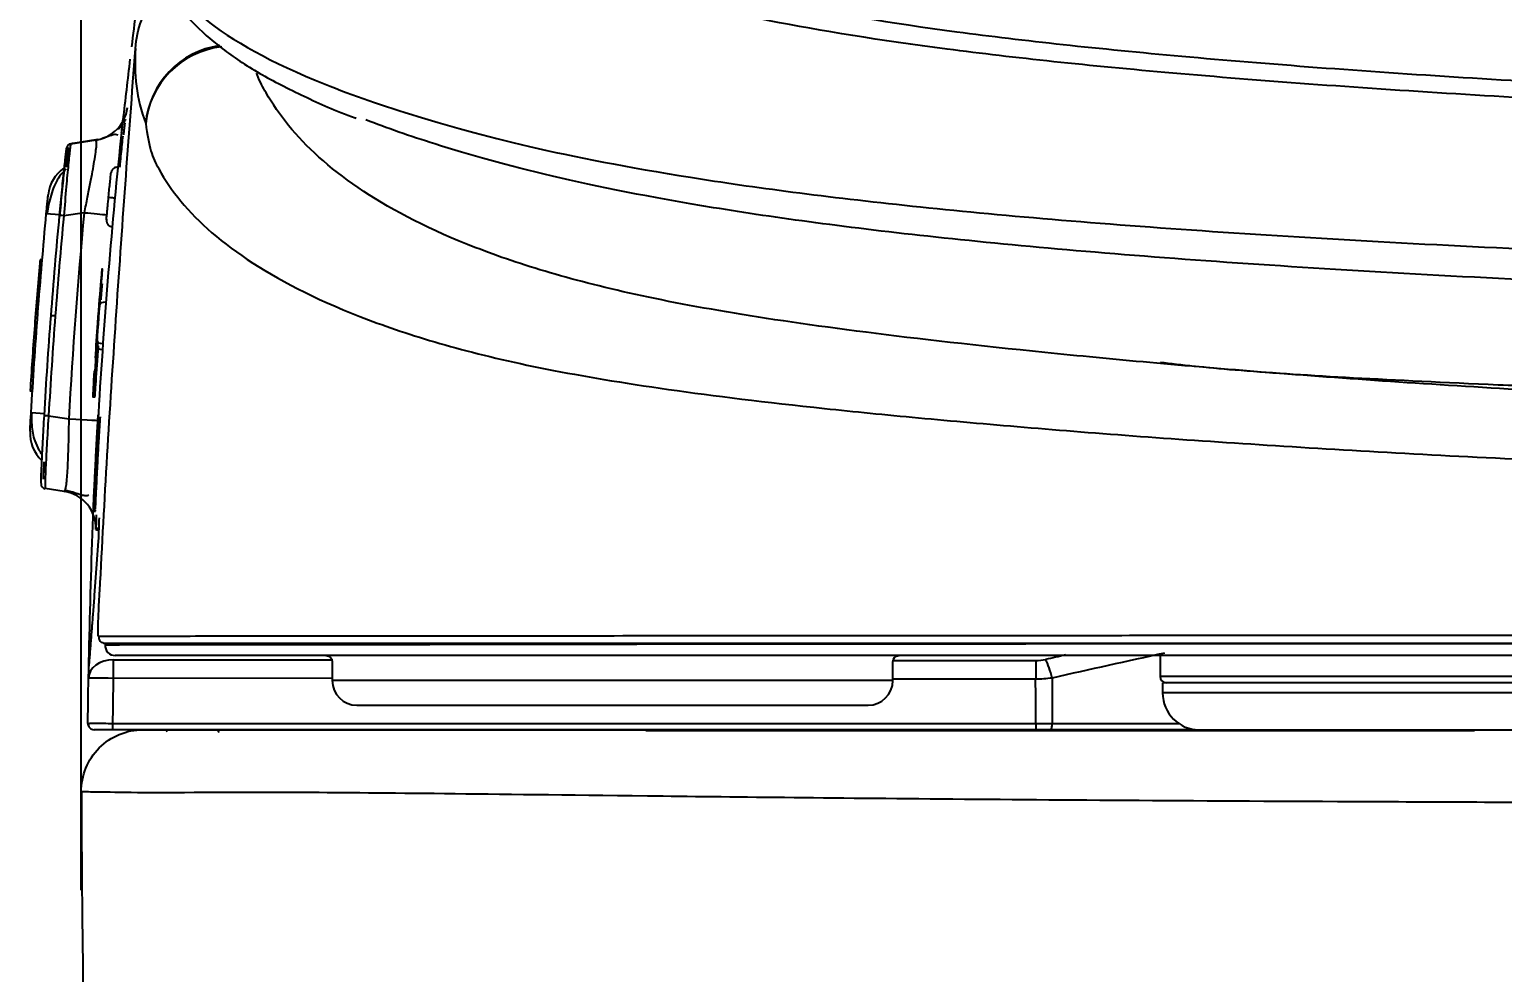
# Model space of a CAD drawing. Header units: millimetres. Extents: x 5 to 3846, y -2727 to 2747.
# Drawn here: x 2394.3 to 2513.4, y 1164.6 to 1240.8 of the extents above; entities that cross this region are included whole.
import ezdxf

# ---------------------------------------------------------------- set-up
doc = ezdxf.new("R2010")
doc.units = ezdxf.units.MM
doc.layers.add('1', color=7, linetype='Continuous')
doc.layers.add('4', color=4, linetype='Continuous')
doc.dimstyles.new('ISO-25', dxfattribs={"dimtxt": 2.5, "dimasz": 2.5, "dimexe": 1.25, "dimexo": 0.625, "dimtad": 1, "dimdsep": 46, "dimtxsty": 'Standard', "dimcen": 2.5, "dimadec": 0, "dimazin": 0, "dimtfac": 1, "dimtmove": 0, "dimatfit": 3, "dimfxl": 0, "dimarcsym": 0})

# ---------------------------------------------------------------- blocks, each defined once
blk = doc.blocks.new('*D19')
at = {"color": 3, "lineweight": -2}
for p, q in [((2398.46, 1171.22), (2398.46, 1476.72)), ((2595.62, 1383.13), (2595.62, 1476.72)), ((2579.37, 1468.59), (2414.71, 1468.59))]:
    blk.add_line(p, q, dxfattribs=at)
at = {"color": 3}
for points in [[(2414.71, 1471.3), (2414.71, 1465.89), (2398.46, 1468.59)], [(2579.37, 1471.3), (2579.37, 1465.89), (2595.62, 1468.59)]]:
    blk.add_solid(points, dxfattribs=at)
at = {"layer": 'DEFPOINTS', "color": 0}
for p in [(2398.46, 1468.59), (2595.62, 1379.06), (2398.46, 1167.16)]:
    blk.add_point(p, dxfattribs=at)
at = {"color": 3, "insert": (2497.04, 1484.84), "char_height": 19.5, "attachment_point": 5}
blk.add_mtext('197', dxfattribs=at)

msp = doc.modelspace()

# ---------------------------------------------------------------- linework, layer by layer
at = {"layer": '1', "color": 7, "linetype": 'Continuous'}
for p, q in [((2397.62, 1231.59), (2399.66, 1231.9)), ((2399.81, 1231.93), (2397.77, 1231.62)), ((2397.09, 1203.47), (2395.55, 1203.7)), ((2399.61, 1202.07), (2399.61, 1202.07)), ((2418.75, 1189.7), (2418.75, 1188.18)), ((2464.07, 1188.18), (2464.07, 1189.7)), ((2485.68, 1190.2), (2485.68, 1188.5)), ((2485.88, 1188), (2485.88, 1187.18)), ((2531.68, 1188), (2485.88, 1188)), ((2420.75, 1186.18), (2462.07, 1186.18)), ((2475.62, 1184.2), (2401, 1184.2)), ((2475.08, 1184.2), (2403.01, 1184.2)), ((2446.09, 1184.1), (2444.09, 1184.1)), ((2509.09, 1184.1), (2446.09, 1184.1)), ((2488.52, 1184.2), (2475.08, 1184.2)), ((2511.09, 1184.1), (2509.09, 1184.1))]:
    msp.add_line(p, q, dxfattribs=at)
at = {"layer": '1', "color": 8, "linetype": 'Continuous'}
for p, q in [((2395.64, 1225.96), (2396.7, 1225.86)), ((2398.72, 1226.02), (2397.05, 1225.77)), ((2395.33, 1221.96), (2395.13, 1221.96)), ((2394.41, 1209.85), (2395.51, 1209.79)), ((2395.82, 1209.59), (2397.48, 1209.34)), ((2401.05, 1189.86), (2418.73, 1189.85)), ((2464.07, 1189.8), (2475.62, 1189.79)), ((2531.88, 1188.5), (2485.68, 1188.5)), ((2418.76, 1188.34), (2401.05, 1188.36)), ((2464.07, 1188.18), (2418.75, 1188.18)), ((2475.61, 1188.29), (2464.07, 1188.3)), ((2531.68, 1187.18), (2485.88, 1187.18)), ((2401, 1184.71), (2475.62, 1184.71)), ((2476.95, 1184.71), (2487.18, 1184.71))]:
    msp.add_line(p, q, dxfattribs=at)
at = {"layer": '1', "color": 7, "linetype": 'Continuous', "extrusion": (0, 0, -1)}
for centre, start, end in [((-2418.25, 1189.7), 90, 180), ((-2464.57, 1189.7), 0, 90)]:
    msp.add_arc(centre, 0.5, start, end, dxfattribs=at)
at = {"layer": '1', "color": 7, "linetype": 'Continuous'}
for centre, radius, start, end in [((2486.18, 1188.5), 0.5, 180, 270), ((2420.75, 1188.18), 2, 180, 270), ((2462.07, 1188.18), 2, 270, 0), ((2488.88, 1187.18), 3, 180, 270)]:
    msp.add_arc(centre, radius, start, end, dxfattribs=at)
at = {"layer": '1', "color": 8, "linetype": 'Continuous'}
for centre, major_axis, ratio, start_param, end_param in [((2410.64, 1232.63), (-6.55, -2.47), 0.995853, 4.494634, 5.835911), ((2410.64, 1232.63), (-6.95, -0.8), 0.98098, 4.716908, 6.079061), ((2401.17, 1227.23), (0.498, -0.048), 0.028717, 3.139841, 4.710662), ((2397.11, 1225.76), (0.398, -0.037), 0.002798, 1.719175, 3.14584), ((2398.28, 1226.07), (-2.99, 0.28), 0.00299, 1.719171, 2.445621), ((2400.46, 1218.55), (0.499, -0.039), 0.445327, 1.699953, 3.14515), ((2395.88, 1209.58), (0.399, -0.023), 0.008067, 1.718984, 3.145407), ((2397.04, 1209.39), (-3, 0.17), 0.008327, 1.718969, 3.145421), ((2401.05, 1188.32), (-2, 0.04), 0.770266, 4.726331, 6.283827), ((2401.05, 1188.32), (0, -2), 0.001161, 3.833051, 4.694974), ((2475.62, 1188.25), (0, -2), 0.001161, 3.833051, 4.694974), ((2476.41, 1188.34), (0.45, -1.95), 0.262355, 1.528151, 2.419698), ((2401.05, 1188.32), (2, -0.04), 0.017392, 1.572247, 3.142002), ((2401, 1184.7), (0, 0.5), 0.001144, 1.553381, 3.141593), ((2475.62, 1184.7), (0, 0.5), 0.001144, 1.553381, 3.141593), ((2476.82, 1184.7), (0, 0.5), 0.265044, 3.141593, 4.729842)]:
    msp.add_ellipse(centre, major_axis=major_axis, ratio=ratio, start_param=start_param, end_param=end_param, dxfattribs=at)
at = {"layer": '1', "color": 7, "linetype": 'Continuous'}
for centre, major_axis, ratio, start_param, end_param in [((2399.22, 1234.86), (-0.52, 2.95), 0.999991, 4.063931, 4.426284), ((2399.22, 1234.86), (-0.52, 2.95), 0.999991, 3.1146, 4.004455), ((2399.37, 1234.89), (0.96, 2.84), 1, 4.25131, 4.396281), ((2399.37, 1234.89), (0.96, 2.84), 1, 4.478546, 4.586201), ((2397.68, 1231.2), (0.07, -0.394), 0.999991, 3.114468, 4.431644), ((2399.37, 1234.89), (0.96, 2.84), 1, 3.614102, 3.63551), ((2398.78, 1227.17), (0, -3), 0.999991, 3.751122, 4.615332), ((2400.24, 1215.51), (-0.499, 0.034), 0.14628, 6.279984, 7.73265), ((2400.27, 1215.07), (-0.499, 0.034), 0.23327, 6.279218, 7.601222), ((2397.32, 1208.17), (0, -3), 0.999993, 4.65667, 5.528863), ((2395.61, 1204.09), (0.034, 0.399), 0.999994, 1.608933, 3.077816), ((2396.65, 1200.5), (-0.24, -2.99), 0.999995, 1.614725, 3.074137), ((2400.37, 1191.7), (0, 0.5), 0.999682, 1.487035, 3.141593), ((2401.2, 1191), (0, -0.8), 0.999695, 4.628696, 6.283185), ((2595.62, 836.18), (443.55, 0), 0.827876, 1.83913, 1.842884), ((2399.5, 1184.7), (0, -0.5), 0.999998, 4.701327, 5.282883), ((2399.5, 1184.7), (0, -0.5), 0.999998, 5.909669, 6.283185), ((2410.5, 1189.57), (0, -8.2), 0.838671, 5.426414, 5.450663), ((2415.4, 1189.57), (0, 8.9), 0.838671, 2.218455, 2.249675)]:
    msp.add_ellipse(centre, major_axis=major_axis, ratio=ratio, start_param=start_param, end_param=end_param, dxfattribs=at)
at = {"layer": '1', "color": 8, "linetype": 'Continuous'}
for points, knots in [([(2410.11, 1280.57), (2409.31, 1277.94), (2408.53, 1274.83), (2409.32, 1268.01), (2410.96, 1264.31), (2417.09, 1258.52), (2419.73, 1256.55), (2424.76, 1253.54), (2426.61, 1252.54), (2430.67, 1250.51), (2432.88, 1249.5), (2437.88, 1247.54), (2440.67, 1246.58), (2447.11, 1244.73), (2450.77, 1243.83), (2459.16, 1242.16), (2463.88, 1241.37), (2474.63, 1239.94), (2480.73, 1239.28), (2487.43, 1238.68)], [0, 0, 0, 0, 0.25, 0.25, 0.5, 0.5, 0.625, 0.625, 0.6875, 0.6875, 0.75, 0.75, 0.8125, 0.8125, 0.875, 0.875, 0.9375, 0.9375, 1, 1, 1, 1]), ([(2486.69, 1237.31), (2479.94, 1237.9), (2473.89, 1238.54), (2463.05, 1239.95), (2458.29, 1240.72), (2445.75, 1243.18), (2439.57, 1245.02), (2432, 1247.96), (2429.77, 1248.97), (2425.7, 1250.99), (2423.84, 1251.99), (2418.81, 1254.98), (2416.17, 1256.94), (2412.07, 1260.79), (2410.62, 1262.68), (2408.69, 1266.34), (2408.18, 1268.11), (2407.94, 1270.24), (2407.91, 1270.67), (2407.89, 1271.08)], [0, 0, 0, 0, 0.079976, 0.079976, 0.159952, 0.159952, 0.319903, 0.319903, 0.399879, 0.399879, 0.479855, 0.479855, 0.639806, 0.639806, 0.799758, 0.799758, 0.959709, 0.959709, 1, 1, 1, 1]), ([(2404.02, 1248.3), (2404.09, 1247.89), (2404.2, 1247.48), (2405.57, 1243.48), (2409.39, 1239.93), (2420.38, 1235.53), (2422.88, 1234.66), (2428.52, 1232.92), (2431.67, 1232.06), (2439.13, 1230.37), (2443.47, 1229.54), (2453.87, 1227.92), (2459.88, 1227.15), (2470.52, 1226.06), (2474.35, 1225.7), (2482.61, 1225.02), (2487.03, 1224.7), (2500.87, 1223.78), (2510.95, 1223.25), (2527.42, 1222.55), (2533.19, 1222.34), (2544.99, 1221.97), (2551.01, 1221.81), (2569.5, 1221.42), (2582.53, 1221.27), (2595.64, 1221.27)], [0, 0, 0, 0, 0.037, 0.037, 0.358, 0.358, 0.43825, 0.43825, 0.5185, 0.5185, 0.59875, 0.59875, 0.679, 0.679, 0.719125, 0.719125, 0.75925, 0.75925, 0.8395, 0.8395, 0.879625, 0.879625, 0.91975, 0.91975, 1, 1, 1, 1]), ([(2487.43, 1238.68), (2494.42, 1238.05), (2502.05, 1237.47), (2518.3, 1236.46), (2526.96, 1236.01), (2545.48, 1235.25), (2555.07, 1234.96), (2574.97, 1234.57), (2585.37, 1234.46), (2595.64, 1234.46)], [0, 0, 0, 0, 0.25, 0.25, 0.5, 0.5, 0.75, 0.75, 1, 1, 1, 1]), ([(2595.65, 1209.57), (2586.31, 1209.57), (2577.16, 1209.64), (2559.22, 1209.94), (2550.35, 1210.17), (2533.59, 1210.75), (2525.63, 1211.1), (2510.46, 1211.93), (2503.24, 1212.41), (2490, 1213.42), (2483.94, 1213.96), (2472.88, 1215.05), (2467.92, 1215.6), (2454.78, 1217.22), (2448.17, 1218.31), (2440.08, 1220.12), (2437.7, 1220.75), (2433.39, 1222.06), (2431.46, 1222.74), (2426.12, 1224.88), (2423.22, 1226.43), (2418.48, 1229.66), (2416.64, 1231.34), (2414.52, 1233.94), (2413.93, 1234.81), (2413.15, 1236.16), (2412.9, 1236.61), (2412.67, 1237.23), (2412.65, 1237.27), (2412.64, 1237.31)], [0, 0, 0, 0, 0.064374, 0.064374, 0.128748, 0.128748, 0.193122, 0.193122, 0.257496, 0.257496, 0.321869, 0.321869, 0.386243, 0.386243, 0.514991, 0.514991, 0.579365, 0.579365, 0.643739, 0.643739, 0.772487, 0.772487, 0.901234, 0.901234, 0.965608, 0.965608, 0.997795, 0.997795, 1, 1, 1, 1]), ([(2595.64, 1233.16), (2585.3, 1233.17), (2574.83, 1233.27), (2554.79, 1233.66), (2545.14, 1233.94), (2526.48, 1234.68), (2517.77, 1235.12), (2501.41, 1236.13), (2493.72, 1236.69), (2486.69, 1237.31)], [0, 0, 0, 0, 0.25, 0.25, 0.5, 0.5, 0.75, 0.75, 1, 1, 1, 1]), ([(2403.68, 1233.23), (2403.78, 1232.34), (2403.92, 1231.6), (2404.27, 1230.44), (2404.49, 1230), (2405.22, 1228.67), (2405.81, 1227.8), (2407.94, 1225.23), (2409.85, 1223.55), (2414.84, 1220.33), (2417.92, 1218.78), (2423.56, 1216.65), (2425.6, 1215.97), (2430.16, 1214.68), (2432.69, 1214.06), (2441.28, 1212.32), (2448.32, 1211.29), (2460.01, 1210.03), (2462.49, 1209.78), (2467.8, 1209.27), (2470.62, 1209.02), (2479.48, 1208.26), (2485.96, 1207.77), (2500.06, 1206.85), (2507.74, 1206.41), (2523.82, 1205.66), (2532.28, 1205.34), (2545.65, 1204.94), (2550.26, 1204.83), (2559.6, 1204.63), (2564.32, 1204.56), (2577.75, 1204.38), (2586.59, 1204.32), (2595.65, 1204.33)], [0, 0, 0, 0, 0.031437, 0.031437, 0.062874, 0.062874, 0.125748, 0.125748, 0.251496, 0.251496, 0.377244, 0.377244, 0.440118, 0.440118, 0.502992, 0.502992, 0.62874, 0.62874, 0.660177, 0.660177, 0.691614, 0.691614, 0.754488, 0.754488, 0.817362, 0.817362, 0.880237, 0.880237, 0.911674, 0.911674, 0.943111, 0.943111, 1, 1, 1, 1]), ([(2398.72, 1226.02), (2398.81, 1226.44), (2398.97, 1227.25), (2399.19, 1228.38), (2399.38, 1229.36), (2399.58, 1230.51), (2399.74, 1231.65), (2399.69, 1231.81), (2399.66, 1231.9)], [0, 0, 0, 0, 0.139321, 0.269153, 0.389837, 0.5018, 0.749521, 1, 1, 1, 1]), ([(2397.25, 1230.95), (2397.25, 1230.93), (2397.24, 1230.89), (2397.19, 1230.47), (2397.08, 1229.51), (2396.93, 1228.05), (2396.8, 1226.74), (2396.74, 1226.05), (2396.71, 1225.71)], [0, 0, 0, 0, 0.125055, 0.251401, 0.500187, 0.74876, 0.874888, 1, 1, 1, 1]), ([(2397.4, 1230.95), (2397.39, 1230.95), (2397.37, 1230.95), (2397.29, 1230.95), (2397.25, 1230.95)], [0, 0, 0, 0, 0.506158, 1, 1, 1, 1]), ([(2397.28, 1229.77), (2397.31, 1230.09), (2397.36, 1230.53), (2397.39, 1230.89), (2397.4, 1230.93), (2397.4, 1230.95)], [0, 0, 0, 0, 0.421856, 0.712477, 1, 1, 1, 1]), ([(2396.36, 1217.67), (2396.26, 1217.67), (2396.07, 1217.67), (2396.03, 1217.67), (2396.02, 1217.67)], [0, 0, 0, 0, 0.570512, 1, 1, 1, 1]), ([(2397.18, 1203.59), (2397.2, 1203.66), (2397.24, 1203.89), (2397.31, 1204.42), (2397.37, 1205.36), (2397.44, 1206.95), (2397.47, 1208.5), (2397.48, 1209.31), (2397.48, 1209.34)], [0, 0, 0, 0, 0.141918, 0.284456, 0.421974, 0.697747, 0.987505, 1, 1, 1, 1]), ([(2399.68, 1201.59), (2399.67, 1201.39), (2399.66, 1200.96), (2399.65, 1200.49), (2399.65, 1200.42), (2399.65, 1200.39)], [0, 0, 0, 0, 0.252695, 0.627528, 1, 1, 1, 1]), ([(2595.65, 1191.83), (2585.75, 1191.83), (2576.06, 1191.83), (2557.05, 1191.83), (2547.64, 1191.83), (2529.78, 1191.82), (2521.29, 1191.82), (2505.07, 1191.82), (2497.35, 1191.81), (2483.22, 1191.81), (2476.73, 1191.8), (2464.93, 1191.8), (2459.58, 1191.79), (2445.36, 1191.78), (2438.2, 1191.78), (2426.51, 1191.77), (2422, 1191.77), (2414.29, 1191.76), (2411.15, 1191.76), (2406.1, 1191.75), (2404.18, 1191.75), (2401.35, 1191.75), (2400.36, 1191.75), (2399.87, 1191.75)], [0, 0, 0, 0, 0.0625, 0.0625, 0.125, 0.125, 0.1875, 0.1875, 0.25, 0.25, 0.3125, 0.3125, 0.375, 0.375, 0.5, 0.5, 0.625, 0.625, 0.75, 0.75, 0.875, 0.875, 1, 1, 1, 1]), ([(2400.41, 1191.07), (2400.56, 1191.07), (2400.85, 1191.07), (2401.53, 1191.08), (2402.33, 1191.08), (2403.27, 1191.08), (2404.37, 1191.08), (2405.61, 1191.09), (2407, 1191.09), (2408.53, 1191.09), (2410.19, 1191.09), (2411.99, 1191.09), (2413.9, 1191.09), (2415.93, 1191.1), (2418.06, 1191.1), (2420.29, 1191.1), (2422.62, 1191.1), (2425.03, 1191.1), (2427.54, 1191.11), (2432.27, 1191.11), (2440.62, 1191.13), (2456.23, 1191.15), (2475.09, 1191.16), (2493.34, 1191.17), (2506.76, 1191.18), (2520.05, 1191.18), (2532.94, 1191.19), (2545.17, 1191.19), (2556.56, 1191.2), (2566.93, 1191.2), (2573.54, 1191.2), (2576.63, 1191.2)], [0, 0, 0, 0, 0.033749, 0.066795, 0.099138, 0.130773, 0.161703, 0.191928, 0.221446, 0.250258, 0.278365, 0.305768, 0.332466, 0.358458, 0.383745, 0.408324, 0.432199, 0.455368, 0.47783, 0.499584, 0.573755, 0.657014, 0.749285, 0.790939, 0.829641, 0.865398, 0.898215, 0.928081, 0.955005, 0.978979, 1, 1, 1, 1]), ([(2401.05, 1188.36), (2401.04, 1187.81), (2401.03, 1187.26), (2401.01, 1186.04), (2401, 1185.38), (2401, 1184.71)], [0, 0, 0, 0, 0.451683, 0.451683, 1, 1, 1, 1]), ([(2476.94, 1188.38), (2476.72, 1188.35), (2476.29, 1188.3), (2475.84, 1188.29), (2475.61, 1188.29)], [0, 0, 0, 0, 0.503347, 1, 1, 1, 1]), ([(2475.62, 1184.71), (2475.62, 1185.38), (2475.62, 1186.04), (2475.62, 1187.23), (2475.61, 1187.76), (2475.61, 1188.29)], [0, 0, 0, 0, 0.556917, 0.556917, 1, 1, 1, 1]), ([(2399, 1184.71), (2399, 1184.72), (2399.19, 1184.72), (2399.97, 1184.72), (2400.53, 1184.72), (2401, 1184.71)], [0, 0, 0, 0, 0.5, 0.5, 1, 1, 1, 1])]:
    msp.add_open_spline(points, degree=3, knots=knots, dxfattribs=at)
at = {"layer": '1', "color": 7, "linetype": 'Continuous'}
for points, degree, knots in [([(2404.13, 1247.59), (2404.2, 1247.08), (2404.5, 1245.8), (2405.53, 1243.72), (2407.28, 1241.46), (2409.72, 1239.31), (2412.71, 1237.31), (2416.36, 1235.46), (2419.03, 1234.26), (2420.66, 1233.68), (2420.69, 1233.67)], 3, [0, 0, 0, 0, 0.100512, 0.252191, 0.412593, 0.568239, 0.718305, 0.861256, 0.997231, 1, 1, 1, 1]), ([(2402.85, 1239.31), (2402.96, 1240.83), (2403.47, 1242.36), (2404.7, 1243.96), (2404.9, 1244.19), (2405.11, 1244.41)], 3, [0, 0, 0, 0, 0.854267, 0.854267, 1, 1, 1, 1]), ([(2399.05, 1188.36), (2399.13, 1192.01), (2399.3, 1199.4), (2399.88, 1210.58), (2400.7, 1221.98), (2401.58, 1231.29), (2402.23, 1236.79), (2402.43, 1238.44)], 3, [0, 0, 0, 0, 0.21891, 0.442114, 0.669576, 0.901266, 1, 1, 1, 1]), ([(2399.96, 1195.42), (2400.16, 1199.08), (2400.35, 1202.74), (2400.78, 1210.05), (2401.02, 1213.71), (2401.76, 1224.68), (2402.29, 1231.99), (2402.85, 1239.31)], 3, [0, 0, 0, 0, 0.25, 0.25, 0.5, 0.5, 1, 1, 1, 1]), ([(2401.81, 1233.5), (2401.81, 1233.48), (2401.8, 1233.46), (2401.78, 1233.25), (2401.75, 1232.94), (2401.71, 1232.64), (2401.7, 1232.48)], 3, [0, 0, 0, 0, 0.25011, 0.499976, 0.749877, 1, 1, 1, 1]), ([(2401.97, 1233.5), (2401.92, 1233.5), (2401.83, 1233.5), (2401.81, 1233.5), (2401.81, 1233.5)], 3, [0, 0, 0, 0, 0.503731, 1, 1, 1, 1]), ([(2401.9, 1232.31), (2401.92, 1232.5), (2401.96, 1232.88), (2402, 1233.21), (2402, 1233.25), (2402.01, 1233.27)], 3, [0, 0, 0, 0, 0.344731, 0.678, 1, 1, 1, 1]), ([(2595.64, 1218.69), (2582.53, 1218.69), (2569.51, 1218.85), (2551.04, 1219.26), (2545.02, 1219.43), (2533.24, 1219.81), (2527.51, 1220.03), (2511.11, 1220.75), (2501.09, 1221.31), (2487.35, 1222.26), (2482.97, 1222.59), (2474.82, 1223.3), (2471.05, 1223.66), (2460.57, 1224.79), (2454.67, 1225.59), (2444.46, 1227.26), (2440.23, 1228.11), (2432.91, 1229.83), (2429.83, 1230.7), (2425.02, 1232.22), (2423.15, 1232.87), (2421.46, 1233.52)], 3, [0, 0, 0, 0, 0.129321, 0.129321, 0.193981, 0.193981, 0.258642, 0.258642, 0.387963, 0.387963, 0.452623, 0.452623, 0.517284, 0.517284, 0.646605, 0.646605, 0.775926, 0.775926, 0.905247, 0.905247, 1, 1, 1, 1]), ([(2397.62, 1231.59), (2397.61, 1231.57), (2397.59, 1231.52), (2397.55, 1231.17), (2397.49, 1230.63), (2397.39, 1229.69), (2397.24, 1228.08), (2397.12, 1226.57), (2397.05, 1225.77)], 3, [0, 0, 0, 0, 0.126583, 0.252132, 0.37697, 0.501427, 0.735731, 1, 1, 1, 1]), ([(2401.44, 1232.28), (2401.38, 1232.32), (2401.23, 1232.37), (2400.83, 1232.25), (2400.39, 1232.11), (2400.15, 1232.01)], 3, [0, 0, 0, 0, 0.260912, 0.639495, 1, 1, 1, 1]), ([(2401.59, 1229.7), (2401.59, 1229.78), (2401.63, 1230.15), (2401.72, 1231.06), (2401.8, 1231.8), (2401.84, 1232.2), (2401.84, 1232.21)], 3, [0, 0, 0, 0, 0.090492, 0.394855, 0.99912, 1, 1, 1, 1]), ([(2396.71, 1225.8), (2396.75, 1226.15), (2396.81, 1226.86), (2396.91, 1227.88), (2397.01, 1228.83), (2397.1, 1229.66), (2397.17, 1230.34), (2397.23, 1230.84), (2397.27, 1231.17), (2397.27, 1231.22), (2397.28, 1231.24)], 3, [0, 0, 0, 0, 0.125685, 0.250708, 0.375275, 0.499799, 0.62445, 0.749211, 0.87431, 1, 1, 1, 1]), ([(2397.43, 1231.27), (2397.43, 1231.25), (2397.43, 1231.2), (2397.39, 1230.87), (2397.34, 1230.38), (2397.3, 1229.94), (2397.27, 1229.71)], 3, [0, 0, 0, 0, 0.255469, 0.50968, 0.763093, 1, 1, 1, 1]), ([(2397.28, 1231.24), (2397.32, 1231.25), (2397.39, 1231.26), (2397.42, 1231.26), (2397.42, 1231.27)], 3, [0, 0, 0, 0, 0.57317, 1, 1, 1, 1]), ([(2397.24, 1229.53), (2397.17, 1229.48), (2396.94, 1229.26), (2396.45, 1228.64), (2396.07, 1227.7), (2395.82, 1226.69), (2395.73, 1226.19), (2395.69, 1225.95)], 3, [0, 0, 0, 0, 0.070537, 0.252313, 0.62759, 0.815931, 1, 1, 1, 1]), ([(2400.67, 1227.28), (2400.67, 1227.28), (2400.67, 1227.29), (2400.69, 1227.51), (2400.71, 1227.73), (2400.75, 1228.13), (2400.77, 1228.33), (2400.81, 1228.66), (2400.82, 1228.81), (2400.85, 1229.04), (2400.85, 1229.13), (2400.86, 1229.2), (2400.86, 1229.21), (2400.86, 1229.22)], 3, [0, 0, 0, 0, 0.007388, 0.007388, 0.241168, 0.241168, 0.473403, 0.473403, 0.704749, 0.704749, 0.935271, 0.935271, 1, 1, 1, 1]), ([(2401.4, 1229.68), (2401.39, 1229.69), (2401.33, 1229.7), (2401.21, 1229.67), (2401.08, 1229.61), (2400.99, 1229.53), (2400.93, 1229.44), (2400.9, 1229.37), (2400.88, 1229.32), (2400.87, 1229.28), (2400.87, 1229.27), (2400.87, 1229.26), (2400.87, 1229.25), (2400.87, 1229.24), (2400.86, 1229.23), (2400.86, 1229.22)], 3, [0, 0, 0, 0, 0.027392, 0.207427, 0.350439, 0.470549, 0.571528, 0.653308, 0.713613, 0.742402, 0.761748, 0.782898, 0.818329, 0.9061, 1, 1, 1, 1]), ([(2395.64, 1225.96), (2395.65, 1226.05), (2395.67, 1226.25), (2395.7, 1226.63), (2395.74, 1227.04), (2395.78, 1227.4), (2395.79, 1227.44), (2395.79, 1227.46)], 3, [0, 0, 0, 0, 0.125411, 0.250647, 0.500193, 0.74977, 1, 1, 1, 1]), ([(2400.51, 1225.48), (2400.5, 1225.45), (2400.5, 1225.43), (2400.5, 1225.43), (2400.5, 1225.46), (2400.51, 1225.6), (2400.52, 1225.7), (2400.55, 1225.96), (2400.56, 1226.12), (2400.59, 1226.48), (2400.61, 1226.68), (2400.65, 1227.01), (2400.66, 1227.15), (2400.67, 1227.28)], 3, [0, 0, 0, 0, 0.122447, 0.122447, 0.311482, 0.311482, 0.50074, 0.50074, 0.690449, 0.690449, 0.881885, 0.881885, 1, 1, 1, 1]), ([(2394.41, 1209.85), (2394.58, 1212.53), (2394.92, 1217.9), (2395.4, 1223.26), (2395.64, 1225.96)], 3, [0, 0, 0, 0, 0.498298, 1, 1, 1, 1]), ([(2396.02, 1217.67), (2396.13, 1219.02), (2396.34, 1221.74), (2396.59, 1224.44), (2396.71, 1225.8)], 3, [0, 0, 0, 0, 0.499955, 1, 1, 1, 1]), ([(2400.51, 1225.5), (2400.5, 1225.49), (2400.5, 1225.45), (2400.5, 1225.4), (2400.5, 1225.37), (2400.5, 1225.32), (2400.52, 1225.24), (2400.56, 1225.13), (2400.65, 1225.01), (2400.79, 1224.92), (2400.9, 1224.89), (2400.95, 1224.89)], 3, [0, 0, 0, 0, 0.310614, 0.339013, 0.362028, 0.401863, 0.471027, 0.569878, 0.70917, 0.856218, 1, 1, 1, 1]), ([(2394.38, 1211.85), (2394.48, 1213.54), (2394.6, 1215.22), (2394.85, 1218.59), (2394.99, 1220.27), (2395.13, 1221.96)], 3, [0, 0, 0, 0, 0.499971, 0.499971, 1, 1, 1, 1]), ([(2395.13, 1221.96), (2395.13, 1221.98), (2395.14, 1222), (2395.14, 1222.04), (2395.14, 1222.06), (2395.14, 1222.1), (2395.15, 1222.12), (2395.15, 1222.14), (2395.15, 1222.15), (2395.15, 1222.16), (2395.15, 1222.16), (2395.15, 1222.16)], 3, [0, 0, 0, 0, 0.215979, 0.215979, 0.431977, 0.431977, 0.647662, 0.647662, 0.862606, 0.862606, 1, 1, 1, 1]), ([(2395.15, 1222.16), (2395.15, 1222.16), (2395.15, 1222.16), (2395.15, 1222.16), (2395.15, 1222.16), (2395.15, 1222.16), (2395.15, 1222.16), (2395.15, 1222.16)], 3, [0, 0, 0, 0, 0.500038, 0.500038, 0.851843, 0.851843, 1, 1, 1, 1]), ([(2395.17, 1222.16), (2395.17, 1222.16), (2395.17, 1222.16), (2395.18, 1222.16), (2395.18, 1222.16), (2395.18, 1222.16), (2395.18, 1222.16), (2395.18, 1222.16)], 3, [0, 0, 0, 0, 0.500035, 0.500035, 0.85184, 0.85184, 1, 1, 1, 1]), ([(2395.19, 1222.16), (2395.19, 1222.17), (2395.2, 1222.18), (2395.2, 1222.25), (2395.2, 1222.26), (2395.21, 1222.28)], 3, [0, 0, 0, 0, 0.109193, 0.109193, 1, 1, 1, 1]), ([(2399.61, 1214.27), (2399.67, 1215.16), (2399.74, 1216.15), (2399.9, 1218.44), (2400, 1219.69), (2400.14, 1221.3), (2400.17, 1221.64), (2400.14, 1221.21), (2400.08, 1220.45), (2399.91, 1218.26), (2399.81, 1216.83), (2399.62, 1214.16), (2399.54, 1212.9), (2399.44, 1211.31), (2399.41, 1210.95), (2399.43, 1211.38), (2399.47, 1212.13), (2399.54, 1213.24)], 3, [0, 0, 0, 0, 0.092383, 0.092383, 0.222042, 0.222042, 0.351702, 0.351702, 0.481361, 0.481361, 0.611021, 0.611021, 0.740681, 0.740681, 0.87034, 0.87034, 1, 1, 1, 1]), ([(2399.74, 1215.54), (2399.77, 1215.98), (2399.8, 1216.44), (2399.87, 1217.32), (2399.9, 1217.76), (2399.94, 1218.32), (2399.95, 1218.46), (2399.96, 1218.59)], 3, [0, 0, 0, 0, 0.429317, 0.429317, 0.85592, 0.85592, 1, 1, 1, 1]), ([(2395.48, 1209.61), (2395.56, 1210.96), (2395.72, 1213.64), (2395.92, 1216.33), (2396.02, 1217.67)], 3, [0, 0, 0, 0, 0.501544, 1, 1, 1, 1]), ([(2399.79, 1215.68), (2399.78, 1215.62), (2399.78, 1215.56), (2399.69, 1214.28), (2399.61, 1213.16), (2399.51, 1211.54), (2399.48, 1211.11), (2399.47, 1211.11), (2399.49, 1211.57), (2399.59, 1213.18), (2399.66, 1214.33), (2399.74, 1215.54)], 3, [0, 0, 0, 0, 0.012263, 0.012263, 0.259197, 0.259197, 0.506132, 0.506132, 0.753066, 0.753066, 1, 1, 1, 1]), ([(2399.83, 1215.25), (2399.75, 1214.17), (2399.68, 1213.16), (2399.58, 1211.62), (2399.55, 1211.16), (2399.53, 1211.05), (2399.55, 1211.44), (2399.63, 1212.88), (2399.7, 1213.94), (2399.78, 1215.1)], 3, [0, 0, 0, 0, 0.236002, 0.236002, 0.490668, 0.490668, 0.745334, 0.745334, 1, 1, 1, 1]), ([(2485.7, 1213.94), (2487.34, 1213.72), (2489.35, 1213.51), (2494.28, 1213.1), (2497.26, 1212.9), (2504.08, 1212.52), (2507.94, 1212.33), (2514.32, 1212.05), (2516.54, 1211.96), (2520.04, 1211.81), (2521.23, 1211.76), (2523.05, 1211.68), (2523.66, 1211.65), (2524.9, 1211.6), (2525.52, 1211.57), (2526.78, 1211.52), (2527.42, 1211.49), (2528.39, 1211.44), (2528.72, 1211.43), (2529.39, 1211.4), (2529.73, 1211.38), (2531.45, 1211.31), (2532.91, 1211.24), (2536, 1211.11), (2537.63, 1211.05), (2541.05, 1210.91), (2542.85, 1210.84), (2546.91, 1210.69), (2549.19, 1210.61), (2551.54, 1210.54)], 3, [0, 0, 0, 0, 0.178863, 0.178863, 0.370095, 0.370095, 0.561326, 0.561326, 0.656941, 0.656941, 0.704749, 0.704749, 0.728653, 0.728653, 0.752557, 0.752557, 0.776461, 0.776461, 0.788413, 0.788413, 0.800364, 0.800364, 0.848172, 0.848172, 0.89598, 0.89598, 0.943788, 0.943788, 1, 1, 1, 1]), ([(2394.37, 1211.65), (2394.37, 1211.65), (2394.37, 1211.66), (2394.37, 1211.67), (2394.37, 1211.68), (2394.37, 1211.71), (2394.37, 1211.73), (2394.37, 1211.77), (2394.37, 1211.79), (2394.38, 1211.82), (2394.38, 1211.84), (2394.38, 1211.85)], 3, [0, 0, 0, 0, 0.214362, 0.214362, 0.428713, 0.428713, 0.643227, 0.643227, 0.85814, 0.85814, 1, 1, 1, 1]), ([(2394.33, 1208.34), (2394.33, 1208.35), (2394.33, 1208.36), (2394.33, 1208.48), (2394.34, 1208.76), (2394.37, 1209.26), (2394.4, 1209.65), (2394.41, 1209.85)], 3, [0, 0, 0, 0, 0.125392, 0.250602, 0.500113, 0.749731, 1, 1, 1, 1]), ([(2394.46, 1209.85), (2394.43, 1209.51), (2394.43, 1208.74), (2394.62, 1207.69), (2394.97, 1206.92), (2395.2, 1206.57), (2395.29, 1206.46)], 3, [0, 0, 0, 0, 0.284847, 0.645505, 0.876119, 1, 1, 1, 1]), ([(2395.21, 1204.13), (2395.21, 1204.15), (2395.21, 1204.21), (2395.22, 1204.61), (2395.27, 1205.61), (2395.34, 1207.15), (2395.42, 1208.53), (2395.46, 1209.25), (2395.48, 1209.61)], 3, [0, 0, 0, 0, 0.086531, 0.218183, 0.477653, 0.737377, 0.869336, 1, 1, 1, 1]), ([(2395.82, 1209.59), (2395.82, 1209.56), (2395.76, 1208.75), (2395.67, 1207.19), (2395.58, 1205.31), (2395.53, 1203.97), (2395.54, 1203.79), (2395.55, 1203.7)], 3, [0, 0, 0, 0, 0.010783, 0.262743, 0.505611, 0.743214, 1, 1, 1, 1]), ([(2399.81, 1209.67), (2399.8, 1209.52), (2399.78, 1209.22), (2399.74, 1208.49), (2399.68, 1207.45), (2399.61, 1206.11), (2399.54, 1204.77), (2399.49, 1203.58), (2399.44, 1202.64), (2399.42, 1202.13), (2399.41, 1201.91), (2399.41, 1201.89), (2399.41, 1201.88)], 3, [0, 0, 0, 0, 0.06338, 0.127001, 0.251257, 0.375101, 0.500144, 0.62517, 0.748939, 0.873079, 0.936621, 1, 1, 1, 1]), ([(2399.61, 1202.07), (2399.61, 1202.1), (2399.62, 1202.14), (2399.63, 1202.5), (2399.66, 1203.08), (2399.7, 1203.87), (2399.74, 1204.8), (2399.8, 1205.99), (2399.88, 1207.35), (2399.95, 1208.65), (2399.99, 1209.25), (2400.01, 1209.51)], 3, [0, 0, 0, 0, 0.095031, 0.192572, 0.292633, 0.395222, 0.500346, 0.594215, 0.749911, 0.890187, 1, 1, 1, 1]), ([(2395.4, 1204.47), (2395.4, 1204.48), (2395.4, 1204.55), (2395.42, 1204.9), (2395.45, 1205.43), (2395.47, 1205.86)], 3, [0, 0, 0, 0, 0.1663, 0.464226, 1, 1, 1, 1]), ([(2397.09, 1203.47), (2397.12, 1203.49), (2397.15, 1203.51), (2397.17, 1203.58), (2397.18, 1203.59)], 3, [0, 0, 0, 0, 0.962786, 1, 1, 1, 1]), ([(2397.17, 1203.57), (2397.27, 1203.55), (2397.48, 1203.51), (2397.9, 1203.4), (2398.38, 1203.23), (2398.8, 1203.11), (2399, 1203.16), (2399.08, 1203.22)], 3, [0, 0, 0, 0, 0.095463, 0.195352, 0.419466, 0.697557, 1, 1, 1, 1]), ([(2399.61, 1202.07), (2399.59, 1202.07), (2399.54, 1202.06), (2399.47, 1202.02), (2399.42, 1201.95), (2399.41, 1201.91), (2399.41, 1201.88)], 3, [0, 0, 0, 0, 0.244425, 0.499971, 0.755533, 1, 1, 1, 1]), ([(2399.41, 1201.88), (2399.43, 1201.88), (2399.45, 1201.88), (2399.56, 1201.88), (2399.61, 1201.88)], 3, [0, 0, 0, 0, 0.494779, 1, 1, 1, 1]), ([(2399.61, 1201.88), (2399.61, 1201.9), (2399.62, 1201.92), (2399.62, 1201.97), (2399.62, 1201.98)], 3, [0, 0, 0, 0, 0.929087, 1, 1, 1, 1]), ([(2399.81, 1200.37), (2399.81, 1200.39), (2399.82, 1200.41), (2399.82, 1200.51), (2399.82, 1200.55)], 3, [0, 0, 0, 0, 0.640583, 1, 1, 1, 1]), ([(2399.87, 1191.75), (2399.87, 1191.75), (2399.86, 1191.75), (2399.84, 1191.77), (2399.83, 1191.85), (2399.82, 1192.06), (2399.82, 1192.62), (2399.86, 1193.64), (2399.91, 1194.63), (2399.94, 1195.2), (2399.96, 1195.42)], 3, [0, 0, 0, 0, 0.039834, 0.095031, 0.165446, 0.251113, 0.500048, 0.748985, 0.906231, 1, 1, 1, 1]), ([(2400.37, 1191.2), (2400.5, 1191.2), (2400.75, 1191.2), (2401.35, 1191.2), (2402.01, 1191.2), (2402.69, 1191.2), (2403.33, 1191.2), (2404.67, 1191.2), (2406.31, 1191.2), (2407.95, 1191.2), (2408.56, 1191.2), (2409.44, 1191.2), (2410.91, 1191.2), (2413.29, 1191.2), (2416.59, 1191.2), (2420.51, 1191.2), (2424.17, 1191.2), (2427.19, 1191.2), (2430.56, 1191.2), (2434.91, 1191.2), (2439.71, 1191.2), (2443.77, 1191.2), (2447.3, 1191.2), (2451.32, 1191.2), (2456.81, 1191.2), (2462.8, 1191.2), (2468.76, 1191.2), (2474.33, 1191.2), (2479.87, 1191.2), (2485.39, 1191.2), (2488.8, 1191.2), (2491.38, 1191.2), (2493.19, 1191.2), (2494.83, 1191.2), (2496.91, 1191.2), (2507.93, 1191.2), (2521.65, 1191.2), (2537.02, 1191.2), (2542.9, 1191.2), (2547.71, 1191.2), (2551.6, 1191.2), (2556.79, 1191.2), (2564.25, 1191.2), (2574.26, 1191.2), (2584.9, 1191.2), (2592.05, 1191.2), (2595.65, 1191.2)], 3, [0, 0, 0, 0, 0.029213, 0.056127, 0.089524, 0.108719, 0.123285, 0.1502, 0.218253, 0.230669, 0.239377, 0.249751, 0.275497, 0.307909, 0.349367, 0.397946, 0.434945, 0.453754, 0.476323, 0.516443, 0.548737, 0.567517, 0.586101, 0.605127, 0.627029, 0.661391, 0.679031, 0.693875, 0.720566, 0.733984, 0.745639, 0.75151, 0.756806, 0.761525, 0.765665, 0.774584, 0.85452, 0.87079, 0.884577, 0.895784, 0.904057, 0.911142, 0.931013, 0.953944, 0.976893, 1, 1, 1, 1]), ([(2595.65, 1190.2), (2588.4, 1190.2), (2580.97, 1190.2), (2573.8, 1190.2), (2566.58, 1190.2), (2552.65, 1190.2), (2538.99, 1190.2), (2525.88, 1190.2), (2513.66, 1190.2), (2501.73, 1190.2), (2491.13, 1190.2), (2480.53, 1190.2), (2471.67, 1190.2), (2463.2, 1190.2), (2455.93, 1190.2), (2449.18, 1190.2), (2443.4, 1190.2), (2438.2, 1190.2), (2433.61, 1190.2), (2429.47, 1190.2), (2425.8, 1190.2), (2422.5, 1190.2), (2419.42, 1190.2), (2413.79, 1190.2), (2409.91, 1190.2), (2406.26, 1190.2), (2404.08, 1190.2), (2401.9, 1190.2), (2401.2, 1190.2)], 2, [0, 0, 0, 0.03125, 0.03125, 0.0625, 0.0625, 0.125, 0.125, 0.1875, 0.1875, 0.25, 0.25, 0.3125, 0.3125, 0.375, 0.375, 0.4375, 0.4375, 0.5, 0.5, 0.5625, 0.5625, 0.625, 0.625, 0.75, 0.75, 0.875, 0.875, 1, 1, 1]), ([(2399, 1184.71), (2399.01, 1185.37), (2399.01, 1186.04), (2399.03, 1187.26), (2399.04, 1187.81), (2399.05, 1188.36)], 3, [0, 0, 0, 0, 0.546995, 0.546995, 1, 1, 1, 1]), ([(2399.04, 1184.71), (2399.03, 1184.66), (2399.03, 1184.57), (2399.08, 1184.43), (2399.18, 1184.31), (2399.27, 1184.26), (2399.32, 1184.24)], 3, [0, 0, 0, 0, 0.241566, 0.494695, 0.750848, 1, 1, 1, 1]), ([(2405.31, 1184.2), (2405.31, 1184.2), (2405.31, 1184.2), (2405.3, 1184.2), (2405.3, 1184.2), (2405.29, 1184.2), (2405.27, 1184.2), (2405.26, 1184.2), (2405.26, 1184.2), (2405.25, 1184.2)], 3, [0, 0, 0, 0, 0.03969, 0.03969, 0.19845, 0.19845, 0.833491, 0.833491, 1, 1, 1, 1]), ([(2407.17, 1184.2), (2407.11, 1184.2), (2407.04, 1184.2), (2406.86, 1184.2), (2406.76, 1184.2), (2406.55, 1184.2), (2406.44, 1184.2), (2406.22, 1184.2), (2406.1, 1184.2), (2405.89, 1184.2), (2405.79, 1184.2), (2405.61, 1184.2), (2405.53, 1184.2), (2405.41, 1184.2), (2405.36, 1184.2), (2405.32, 1184.2), (2405.31, 1184.2), (2405.31, 1184.2)], 3, [0, 0, 0, 0, 0.130326, 0.130326, 0.260666, 0.260666, 0.390799, 0.390799, 0.520489, 0.520489, 0.649766, 0.649766, 0.778838, 0.778838, 0.908004, 0.908004, 1, 1, 1, 1])]:
    msp.add_open_spline(points, degree=degree, knots=knots, dxfattribs=at)
for points, degree in [([(2402.55, 1239.44), (2402.79, 1241.39), (2403.04, 1243.34), (2403.29, 1245.29)], 3), ([(2401.96, 1233.43), (2401.96, 1233.47), (2401.96, 1233.48), (2401.97, 1233.5)], 3), ([(2397.77, 1231.62), (2397.77, 1231.62), (2397.7, 1231.61), (2397.62, 1231.59)], 3), ([(2397.4, 1230.95), (2397.43, 1231.26)], 1), ([(2400.06, 1218.97), (2400.1, 1219.47), (2400.13, 1219.91), (2400.17, 1220.29)], 3), ([(2399.96, 1218.59), (2399.97, 1218.61), (2399.97, 1218.63), (2399.97, 1218.66)], 3), ([(2399.61, 1214.26), (2399.6, 1214.14)], 1), ([(2394.4, 1211.53), (2394.4, 1211.54), (2394.4, 1211.56), (2394.4, 1211.61)], 3), ([(2399.65, 1200.39), (2399.7, 1200.38), (2399.76, 1200.38), (2399.81, 1200.37)], 3), ([(2399.9, 1201.33), (2399.88, 1200.74), (2399.86, 1200.16), (2399.85, 1199.58)], 3), ([(2399.83, 1199.57), (2399.45, 1193.99), (2399.07, 1189.33)], 2), ([(2475.62, 1189.79), (2475.89, 1189.79), (2476.16, 1189.82), (2476.41, 1189.88)], 3), ([(2486.03, 1190.4), (2482.99, 1189.74), (2479.97, 1189.06), (2476.94, 1188.38)], 3), ([(2401, 1184.2), (2400.2, 1184.2), (2399.5, 1184.2), (2399.5, 1184.2)], 3)]:
    msp.add_open_spline(points, degree=degree, dxfattribs=at)
at = {"layer": '1', "color": 8, "linetype": 'Continuous'}
for points in [[(2402.85, 1239.31), (2402.73, 1237.27), (2402.9, 1235.25), (2403.68, 1233.23)], [(2399.66, 1231.9), (2399.75, 1231.91), (2399.82, 1231.93), (2399.81, 1231.93)], [(2397.05, 1225.77), (2396.8, 1223.07), (2396.57, 1220.37), (2396.36, 1217.67)], [(2397.48, 1209.34), (2397.79, 1214.91), (2398.21, 1220.47), (2398.72, 1226.02)], [(2396.36, 1217.67), (2396.16, 1214.98), (2395.98, 1212.29), (2395.82, 1209.59)], [(2400.39, 1191.11), (2400.4, 1191.09), (2400.4, 1191.08), (2400.41, 1191.07)], [(2476.94, 1188.38), (2476.95, 1187.15), (2476.95, 1185.93), (2476.95, 1184.71)], [(2475.62, 1184.71), (2476.07, 1184.71), (2476.52, 1184.71), (2476.95, 1184.71)]]:
    msp.add_open_spline(points, degree=3, dxfattribs=at)
at = {"layer": '4', "color": 7, "linetype": 'Continuous', "extrusion": (5.52999e-06, 0, -1)}
msp.add_arc((-2403.46, 1179.2, 0.01), 5, 359.7139, 90, dxfattribs=at)
at = {"layer": '4', "color": 7, "linetype": 'Continuous'}
for points, knots in [([(2403.47, 1184.2), (2403.47, 1184.2), (2403.47, 1184.2), (2403.47, 1184.2), (2403.46, 1184.2), (2403.45, 1184.2), (2403.41, 1184.2), (2403.65, 1184.2), (2403.82, 1184.2), (2404.13, 1184.2), (2404.36, 1184.2), (2405.35, 1184.2), (2406.3, 1184.2), (2410.25, 1184.2), (2414.31, 1184.2), (2423.56, 1184.2), (2427.11, 1184.2), (2435.68, 1184.2), (2440.73, 1184.2), (2450.27, 1184.2), (2453.77, 1184.2), (2461.61, 1184.2), (2465.98, 1184.2), (2480.42, 1184.2), (2491.7, 1184.2), (2511.16, 1184.2), (2518.02, 1184.2), (2532.18, 1184.2), (2539.53, 1184.2), (2554.82, 1184.2), (2562.84, 1184.2), (2579.06, 1184.2), (2587.27, 1184.2), (2595.62, 1184.2)], [0, 0, 0, 0, 0.25, 0.25, 0.3125, 0.3125, 0.375, 0.375, 0.40625, 0.40625, 0.4375, 0.4375, 0.5, 0.5, 0.625, 0.625, 0.6875, 0.6875, 0.75, 0.75, 0.78125, 0.78125, 0.8125, 0.8125, 0.875, 0.875, 0.90625, 0.90625, 0.9375, 0.9375, 0.96875, 0.96875, 1, 1, 1, 1]), ([(2398.46, 1179.17), (2398.44, 1179.18), (2398.45, 1179.18), (2398.46, 1179.18), (2398.47, 1179.18), (2398.47, 1179.18), (2398.47, 1179.18), (2398.47, 1179.18)], [0, 0, 0, 0, 0.09693, 0.09693, 0.277544, 0.277544, 1, 1, 1, 1]), ([(2398.47, 1179.17), (2398.48, 1176.47), (2398.52, 1170.27), (2398.64, 1160.49), (2398.83, 1149.69), (2399.08, 1139.89), (2399.36, 1131.18), (2399.66, 1123.48), (2400, 1116.57), (2400.35, 1110.32), (2400.7, 1104.88), (2401.02, 1100.33), (2401.27, 1096.95), (2401.44, 1094.62), (2401.6, 1092.54), (2401.81, 1089.88), (2402.02, 1087.21), (2402.22, 1084.85), (2402.37, 1083.07), (2402.48, 1081.83), (2402.54, 1081.09), (2402.55, 1080.89), (2402.54, 1080.88), (2402.54, 1080.88)], [0, 0, 0, 0, 0.047515, 0.108591, 0.170231, 0.233779, 0.278394, 0.32591, 0.377046, 0.415551, 0.451054, 0.481711, 0.495556, 0.509273, 0.524058, 0.540959, 0.583166, 0.638018, 0.70561, 0.78541, 0.876662, 0.978516, 1, 1, 1, 1])]:
    msp.add_open_spline(points, degree=3, knots=knots, dxfattribs=at)
at = {"layer": '4', "color": 8, "linetype": 'Continuous'}
msp.add_open_spline([(2595.62, 1178.1), (2587.22, 1178.1), (2578.95, 1178.12), (2562.6, 1178.15), (2554.51, 1178.17), (2539.04, 1178.22), (2531.6, 1178.25), (2517.24, 1178.3), (2510.31, 1178.33), (2490.44, 1178.42), (2478.87, 1178.49), (2463.96, 1178.62), (2459.4, 1178.66), (2451.22, 1178.75), (2447.56, 1178.79), (2437.59, 1178.9), (2432.3, 1178.97), (2423.36, 1179.07), (2419.69, 1179.1), (2410.06, 1179.15), (2405.81, 1179.08), (2401.61, 1179.12), (2400.59, 1179.14), (2399.51, 1179.16), (2399.23, 1179.16), (2398.88, 1179.17), (2398.71, 1179.17), (2398.52, 1179.17), (2398.48, 1179.17), (2398.46, 1179.17)], degree=3, knots=[0, 0, 0, 0, 0.047786, 0.047786, 0.095572, 0.095572, 0.143358, 0.143358, 0.191144, 0.191144, 0.286715, 0.286715, 0.334501, 0.334501, 0.382287, 0.382287, 0.477859, 0.477859, 0.573431, 0.573431, 0.764575, 0.764575, 0.860146, 0.860146, 0.907932, 0.907932, 0.955718, 0.955718, 1, 1, 1, 1], dxfattribs=at)

# ---------------------------------------------------------------- dimensions: what is measured, and where the dimension line sits
dim = msp.add_linear_dim(base=(2398.46, 1468.59), p1=(2595.62, 1379.06), p2=(2398.46, 1167.16), dimstyle='ISO-25', override={"dimscale": 6.5, "dimtxt": 3, "dimgap": 1, "dimdec": 0, "dimclrd": 3, "dimclre": 3, "dimclrt": 3, "dimtdec": 0})
dim.commit()
dim.dimension.update_dxf_attribs({"geometry": '*D19', "text_midpoint": (2497.04, 1484.84)})

doc.saveas('drawing.dxf')
